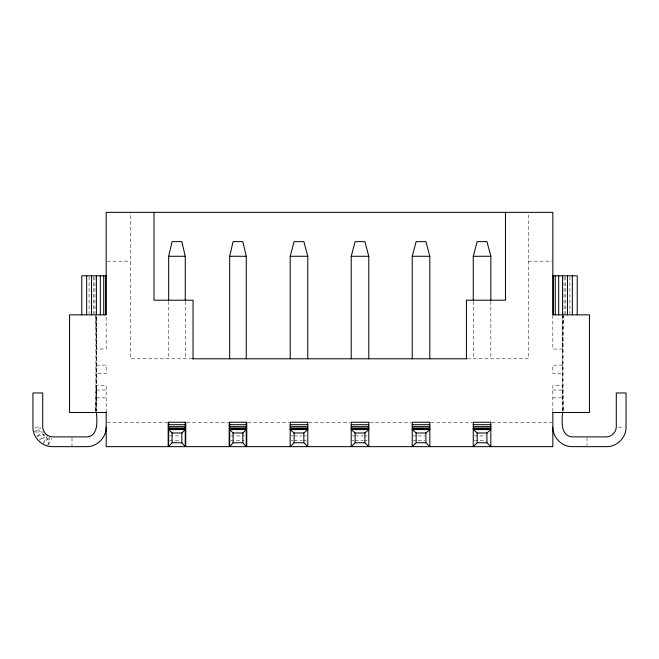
<?xml version="1.0" encoding="UTF-8"?>
<svg xmlns="http://www.w3.org/2000/svg" width="659" height="659" viewBox="0 0 659 659"><rect width="100%" height="100%" fill="white"/><g stroke="black" fill="none" stroke-linecap="round" stroke-linejoin="round"><path stroke-width="0.49" stroke-dasharray="3.29 2.47" d="M106.173 412.485L106.173 385.639L96.412 385.639L95.917 412.485L96.403 315.883L96.412 410.969M552.827 411.488L552.827 385.639L562.588 385.639L563.058 411.488L562.588 365.135L563.066 315.883L562.588 349.023L552.827 349.023L552.827 314.854M95.934 411.455L96.412 365.135L95.934 315.883L96.412 349.023L106.173 349.023L106.173 315.859M47.827 445.22L50.035 436.406L43.403 443.474M48.412 444.619L51.666 438.441M43.609 442.609L47.596 435.426L40.438 439.8M39.466 440.138L44.054 435.55M37.003 436.003L41.822 433.317M34.21 431.604L41.171 427.946M37.341 436.34L45.644 433.96M107.186 261.162L130.581 261.162M528.419 261.162L551.814 261.162M192.263 358.793L130.581 358.793L130.581 212.346M467.445 358.793L528.419 358.793L528.419 212.346M96.412 365.135L106.173 365.135L106.173 373.431L96.412 373.431M562.588 365.135L552.827 365.135L552.827 373.431L562.588 373.431M96.412 390.029L106.173 390.029M552.827 390.029L562.588 390.029M96.412 397.838L106.173 397.838M552.827 397.838L562.588 397.838M107.186 422.246L167.147 422.246M186.752 422.246L228.179 422.246M247.768 422.246L289.194 422.246M308.791 422.246L350.209 422.246M369.806 422.246L411.232 422.246M430.821 422.246L472.248 422.246M491.853 422.246L551.814 422.246M34.902 427.131L40.759 427.131M618.241 427.131L624.098 427.131M35.462 432.007L44.178 432.007M169.635 435.92L180.368 435.92M230.65 435.92L244.316 435.92M291.179 435.92L293.131 435.92M294.112 435.92L301.921 435.92M302.893 435.92L306.797 435.92M352.203 435.92L354.155 435.92M355.127 435.92L362.936 435.92M363.916 435.92L367.821 435.92M413.218 435.92L417.122 435.92M418.103 435.92L424.931 435.92M474.233 435.92L485.955 435.92M169.635 440.311L180.368 440.311M230.65 440.311L244.316 440.311M291.179 440.311L293.131 440.311M294.112 440.311L301.921 440.311M302.893 440.311L306.797 440.311M352.203 440.311L354.155 440.311M355.127 440.311L362.936 440.311M363.916 440.311L367.821 440.311M413.218 440.311L417.122 440.311M418.103 440.311L424.931 440.311M474.233 440.311L485.955 440.311M38.074 429.569L50.035 441.53M586.996 437.873L586.996 445.682M569.911 276.829L569.911 313.824M565.521 276.829L565.521 314.854M564.055 276.829L564.055 313.824M563.083 314.854L563.083 412.485M562.588 315.859L562.588 410.969M490.831 301.385L490.831 358.793M473.261 301.385L473.261 358.793M185.253 301.385L185.253 358.793M168.655 301.385L168.655 358.793M95.917 314.854L95.917 412.485M94.945 276.829L94.945 313.824M93.479 276.829L93.479 313.824M89.089 276.829L89.089 313.824M72.004 437.873L72.004 445.682"/><path stroke-width="0.99" d="M106.173 427.131C106.445 437.469 96.988 446.926 86.65 446.654L52.473 446.654C42.135 446.926 32.678 437.469 32.95 427.131L32.95 392.962L42.711 392.962L42.711 427.131C42.975 432.362 47.242 436.629 52.473 436.892L86.65 436.892C98.957 436.044 96.947 420.343 96.412 411.982M168.655 300.356L168.655 256.277L172.073 241.631L181.835 241.631L185.253 256.277L185.253 300.356M229.67 358.793L229.67 256.277L233.088 241.631L242.85 241.631L246.268 256.277L246.268 358.793M290.207 358.793L290.207 256.277L294.112 241.631L303.873 241.631L307.778 256.277L307.778 358.793M351.222 358.793L351.222 256.277L355.127 241.631L364.888 241.631L368.793 256.277L368.793 358.793M412.237 358.793L412.237 256.277L416.15 241.631L425.912 241.631L429.816 256.277L429.816 358.793M473.261 300.356L473.261 256.277L477.165 241.631L486.927 241.631L490.831 256.277L490.831 300.356M168.655 446.654L172.073 442.749L172.073 432.988L168.655 429.569L185.253 429.569L181.835 432.988L181.835 442.749L185.253 446.654L168.655 446.654L168.655 422.246M229.67 446.654L233.088 442.749L233.088 432.988L229.67 429.569L246.268 429.569L242.85 432.988L242.85 442.749L246.268 446.654L229.67 446.654L229.67 422.246M294.112 432.988L294.112 442.749L290.207 446.654L290.207 422.246L307.778 422.246L307.778 446.654L303.873 442.749L303.873 432.988L307.778 429.569L290.207 429.569L294.112 432.988L303.873 432.988M355.127 432.988L355.127 442.749L351.222 446.654L351.222 422.246L368.793 422.246L368.793 446.654L364.888 442.749L364.888 432.988L368.793 429.569L351.222 429.569L355.127 432.988L364.888 432.988M416.15 432.988L416.15 442.749L412.237 446.654L412.237 422.246L429.816 422.246L429.816 446.654L425.912 442.749L425.912 432.988L429.816 429.569L412.237 429.569L416.15 432.988L425.912 432.988M477.165 432.988L477.165 442.749L473.261 446.654L473.261 422.246L490.831 422.246L490.831 446.654L486.927 442.749L486.927 432.988L490.831 429.569L473.261 429.569L477.165 432.988L486.927 432.988M168.655 256.277L185.253 256.277M229.67 256.277L246.268 256.277M290.207 256.277L307.778 256.277M351.222 256.277L368.793 256.277M412.237 256.277L429.816 256.277M473.261 256.277L490.831 256.277M106.173 275.8L81.765 275.8L81.765 314.854M552.827 275.8L577.235 275.8L577.235 314.854M192.263 358.793L466.737 358.793M106.173 412.485L69.557 412.485L69.557 314.854L106.173 314.854L106.173 212.346L552.827 212.346L552.827 314.854L589.443 314.854L589.443 412.485L552.827 412.485M168.655 424.693L185.253 424.693M229.67 424.693L246.268 424.693M290.207 424.693L307.778 424.693M351.222 424.693L368.793 424.693M412.237 424.693L429.816 424.693M473.261 424.693L490.831 424.693M168.655 426.645L185.253 426.645M229.67 426.645L246.268 426.645M290.207 426.645L307.778 426.645M351.222 426.645L368.793 426.645M412.237 426.645L429.816 426.645M473.261 426.645L490.831 426.645M168.655 428.103L185.253 428.103M229.67 428.103L246.268 428.103M290.207 428.103L307.778 428.103M351.222 428.103L368.793 428.103M412.237 428.103L429.816 428.103M473.261 428.103L490.831 428.103M168.655 429.083L185.253 429.083M229.67 429.083L246.268 429.083M290.207 429.083L307.778 429.083M351.222 429.083L368.793 429.083M412.237 429.083L429.816 429.083M473.261 429.083L490.831 429.083M172.073 432.988L181.835 432.988M233.088 432.988L242.85 432.988M172.073 442.749L181.835 442.749M233.088 442.749L242.85 442.749M294.112 442.749L303.873 442.749M355.127 442.749L364.888 442.749M416.15 442.749L425.912 442.749M477.165 442.749L486.927 442.749M552.827 427.131C552.555 437.469 562.012 446.926 572.35 446.654L606.527 446.654C616.865 446.926 626.322 437.469 626.05 427.131L626.05 392.962L616.289 392.962L616.289 427.131C616.025 432.362 611.758 436.629 606.527 436.892L572.35 436.892C560.043 436.044 562.053 420.343 562.588 411.982M572.35 275.8L572.35 314.854M567.473 275.8L567.473 314.854M562.588 275.8L562.588 314.854M558.684 275.8L558.684 314.854M555.265 275.8L555.265 314.854M553.313 275.8L553.313 314.854M552.827 412.081L552.827 446.654L246.763 446.654L246.763 422.246L229.184 422.246L229.184 446.654L185.739 446.654L185.739 422.246L168.169 422.246L168.169 446.654L106.173 446.654L106.173 412.081M505.478 212.346L505.478 300.207L466.424 300.207L466.424 358.793M246.268 422.246L246.268 446.654M193.062 358.793L193.062 300.207L154.008 300.207L154.008 212.346M185.253 422.246L185.253 446.654M105.687 275.8L105.687 314.854M103.735 275.8L103.735 314.854M100.316 275.8L100.316 314.854M96.412 275.8L96.412 314.854M91.527 275.8L91.527 314.854M86.65 275.8L86.65 314.854"/></g></svg>
